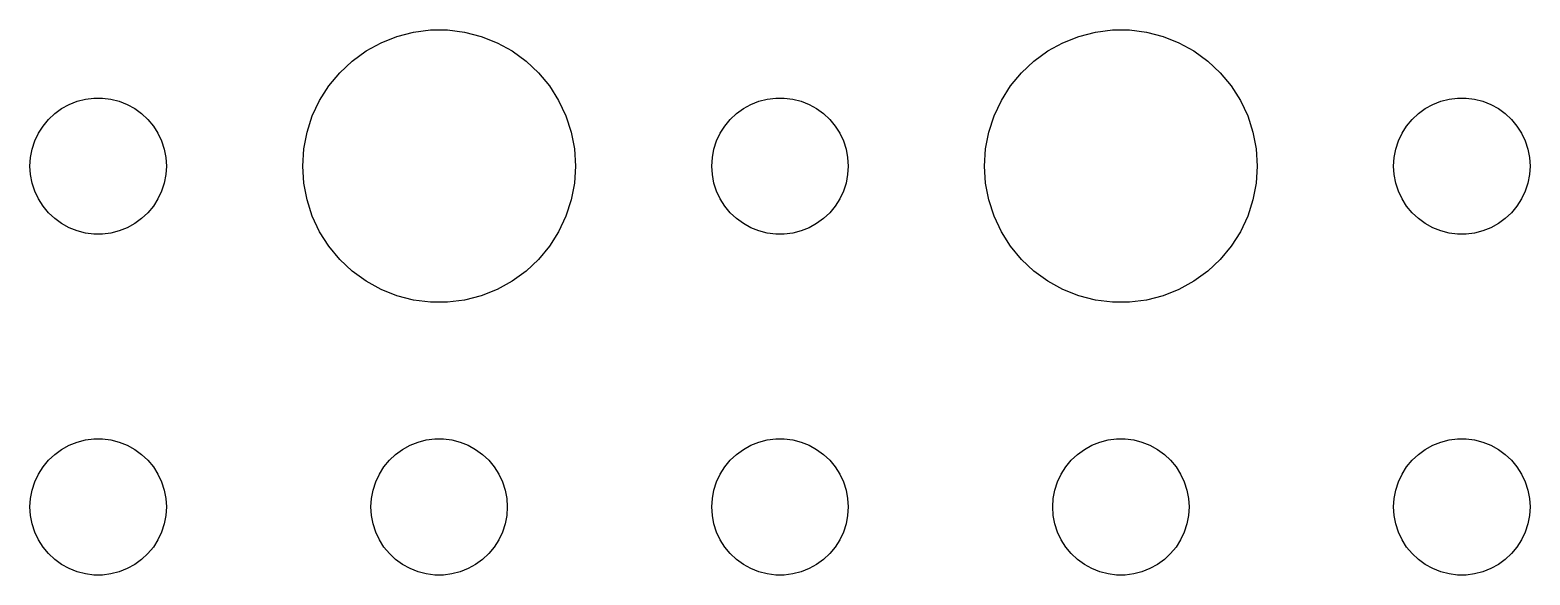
# Model space of a CAD drawing. Header units: metres. Extents: x -142 to 142, y -142 to 142.
# Drawn here: x 36 to 69, y 21 to 32.99 of the extents above; entities that cross this region are included whole.
import ezdxf

# ---------------------------------------------------------------- set-up
doc = ezdxf.new("R2010")
doc.units = ezdxf.units.M

msp = doc.modelspace()

# ---------------------------------------------------------------- linework, layer by layer
for p, q in [((43.3925, 32.533), (43.7227, 32.7145)), ((43.7227, 32.7145), (44.0729, 32.8532)), ((44.0729, 32.8532), (44.4379, 32.9469)), ((44.4379, 32.9469), (44.8116, 32.9941)), ((44.8116, 32.9941), (45.1884, 32.9941)), ((45.1884, 32.9941), (45.5621, 32.9469)), ((45.5621, 32.9469), (45.927, 32.8532)), ((45.927, 32.8532), (46.2773, 32.7145)), ((46.2773, 32.7145), (46.6075, 32.533)), ((58.3925, 32.533), (58.7227, 32.7145)), ((58.7227, 32.7145), (59.0729, 32.8532)), ((59.0729, 32.8532), (59.4379, 32.9469)), ((59.4379, 32.9469), (59.8116, 32.9941)), ((59.8116, 32.9941), (60.1884, 32.9941)), ((60.1884, 32.9941), (60.5621, 32.9469)), ((60.5621, 32.9469), (60.927, 32.8532)), ((60.927, 32.8532), (61.2773, 32.7145)), ((61.2773, 32.7145), (61.6075, 32.533)), ((43.0877, 32.3115), (43.3925, 32.533)), ((46.6075, 32.533), (46.9123, 32.3115)), ((58.0877, 32.3115), (58.3925, 32.533)), ((61.6075, 32.533), (61.9123, 32.3115)), ((42.5729, 31.7634), (42.8131, 32.0536)), ((42.8131, 32.0536), (43.0877, 32.3115)), ((46.9123, 32.3115), (47.1869, 32.0536)), ((47.1869, 32.0536), (47.427, 31.7634)), ((57.5729, 31.7634), (57.8131, 32.0536)), ((57.8131, 32.0536), (58.0877, 32.3115)), ((61.9123, 32.3115), (62.1869, 32.0536)), ((62.1869, 32.0536), (62.427, 31.7634)), ((42.3711, 31.4453), (42.5729, 31.7634)), ((47.427, 31.7634), (47.6289, 31.4453)), ((57.3711, 31.4453), (57.5729, 31.7634)), ((62.427, 31.7634), (62.6289, 31.4453)), ((36.6963, 31.2665), (36.8613, 31.3572)), ((36.8613, 31.3572), (37.0365, 31.4266)), ((37.0365, 31.4266), (37.2189, 31.4734)), ((37.2189, 31.4734), (37.4058, 31.497)), ((37.4058, 31.497), (37.5942, 31.497)), ((37.5942, 31.497), (37.7811, 31.4734)), ((37.7811, 31.4734), (37.9635, 31.4266)), ((37.9635, 31.4266), (38.1387, 31.3572)), ((38.1387, 31.3572), (38.3037, 31.2665)), ((42.2107, 31.1044), (42.3711, 31.4453)), ((47.6289, 31.4453), (47.7893, 31.1044)), ((51.6963, 31.2665), (51.8613, 31.3572)), ((51.8613, 31.3572), (52.0365, 31.4266)), ((52.0365, 31.4266), (52.2189, 31.4734)), ((52.2189, 31.4734), (52.4058, 31.497)), ((52.4058, 31.497), (52.5942, 31.497)), ((52.5942, 31.497), (52.7811, 31.4734)), ((52.7811, 31.4734), (52.9635, 31.4266)), ((52.9635, 31.4266), (53.1387, 31.3572)), ((53.1387, 31.3572), (53.3037, 31.2665)), ((57.2107, 31.1044), (57.3711, 31.4453)), ((62.6289, 31.4453), (62.7893, 31.1044)), ((66.6963, 31.2665), (66.8613, 31.3572)), ((66.8613, 31.3572), (67.0365, 31.4266)), ((67.0365, 31.4266), (67.2189, 31.4734)), ((67.2189, 31.4734), (67.4058, 31.497)), ((67.4058, 31.497), (67.5942, 31.497)), ((67.5942, 31.497), (67.7811, 31.4734)), ((67.7811, 31.4734), (67.9635, 31.4266)), ((67.9635, 31.4266), (68.1387, 31.3572)), ((68.1387, 31.3572), (68.3037, 31.2665)), ((36.2865, 30.8817), (36.4065, 31.0268)), ((36.4065, 31.0268), (36.5439, 31.1558)), ((36.5439, 31.1558), (36.6963, 31.2665)), ((38.3037, 31.2665), (38.4561, 31.1558)), ((38.4561, 31.1558), (38.5934, 31.0268)), ((38.5934, 31.0268), (38.7135, 30.8817)), ((42.0942, 30.7461), (42.2107, 31.1044)), ((47.7893, 31.1044), (47.9057, 30.7461)), ((51.2865, 30.8817), (51.4065, 31.0268)), ((51.4065, 31.0268), (51.5439, 31.1558)), ((51.5439, 31.1558), (51.6963, 31.2665)), ((53.3037, 31.2665), (53.4561, 31.1558)), ((53.4561, 31.1558), (53.5934, 31.0268)), ((53.5934, 31.0268), (53.7135, 30.8817)), ((57.0942, 30.7461), (57.2107, 31.1044)), ((62.7893, 31.1044), (62.9057, 30.7461)), ((66.2865, 30.8817), (66.4065, 31.0268)), ((66.4065, 31.0268), (66.5439, 31.1558)), ((66.5439, 31.1558), (66.6963, 31.2665)), ((68.3037, 31.2665), (68.4561, 31.1558)), ((68.4561, 31.1558), (68.5934, 31.0268)), ((68.5934, 31.0268), (68.7135, 30.8817)), ((36.1053, 30.5522), (36.1855, 30.7226)), ((36.1855, 30.7226), (36.2865, 30.8817)), ((38.7135, 30.8817), (38.8145, 30.7226)), ((38.8145, 30.7226), (38.8947, 30.5522)), ((42.0237, 30.376), (42.0942, 30.7461)), ((47.9057, 30.7461), (47.9763, 30.376)), ((51.1053, 30.5522), (51.1855, 30.7226)), ((51.1855, 30.7226), (51.2865, 30.8817)), ((53.7135, 30.8817), (53.8145, 30.7226)), ((53.8145, 30.7226), (53.8947, 30.5522)), ((57.0237, 30.376), (57.0942, 30.7461)), ((62.9057, 30.7461), (62.9763, 30.376)), ((66.1053, 30.5522), (66.1855, 30.7226)), ((66.1855, 30.7226), (66.2865, 30.8817)), ((68.7135, 30.8817), (68.8145, 30.7226)), ((68.8145, 30.7226), (68.8947, 30.5522)), ((36.0118, 30.188), (36.0471, 30.373)), ((36.0471, 30.373), (36.1053, 30.5522)), ((38.8947, 30.5522), (38.9529, 30.373)), ((38.9529, 30.373), (38.9882, 30.188)), ((42, 30), (42.0237, 30.376)), ((47.9763, 30.376), (48, 30)), ((51.0118, 30.188), (51.0471, 30.373)), ((51.0471, 30.373), (51.1053, 30.5522)), ((53.8947, 30.5522), (53.9529, 30.373)), ((53.9529, 30.373), (53.9882, 30.188)), ((57, 30), (57.0237, 30.376)), ((62.9763, 30.376), (63, 30)), ((66.0118, 30.188), (66.0471, 30.373)), ((66.0471, 30.373), (66.1053, 30.5522)), ((68.8947, 30.5522), (68.9529, 30.373)), ((68.9529, 30.373), (68.9882, 30.188)), ((36, 30), (36.0118, 30.188)), ((38.9882, 30.188), (39, 30)), ((51, 30), (51.0118, 30.188)), ((53.9882, 30.188), (54, 30)), ((66, 30), (66.0118, 30.188)), ((68.9882, 30.188), (69, 30)), ((36.0118, 29.812), (36, 30)), ((36.0471, 29.627), (36.0118, 29.812)), ((38.9882, 29.812), (38.9529, 29.627)), ((39, 30), (38.9882, 29.812)), ((42.0237, 29.624), (42, 30)), ((48, 30), (47.9763, 29.624)), ((51.0118, 29.812), (51, 30)), ((51.0471, 29.627), (51.0118, 29.812)), ((53.9882, 29.812), (53.9529, 29.627)), ((54, 30), (53.9882, 29.812)), ((57.0237, 29.624), (57, 30)), ((63, 30), (62.9763, 29.624)), ((66.0118, 29.812), (66, 30)), ((66.0471, 29.627), (66.0118, 29.812)), ((68.9882, 29.812), (68.9529, 29.627)), ((69, 30), (68.9882, 29.812)), ((36.1053, 29.4478), (36.0471, 29.627)), ((36.1855, 29.2774), (36.1053, 29.4478)), ((38.8947, 29.4478), (38.8145, 29.2774)), ((38.9529, 29.627), (38.8947, 29.4478)), ((42.0942, 29.2539), (42.0237, 29.624)), ((47.9763, 29.624), (47.9057, 29.2539)), ((51.1053, 29.4478), (51.0471, 29.627)), ((51.1855, 29.2774), (51.1053, 29.4478)), ((53.8947, 29.4478), (53.8145, 29.2774)), ((53.9529, 29.627), (53.8947, 29.4478)), ((57.0942, 29.2539), (57.0237, 29.624)), ((62.9763, 29.624), (62.9057, 29.2539)), ((66.1053, 29.4478), (66.0471, 29.627)), ((66.1855, 29.2774), (66.1053, 29.4478)), ((68.8947, 29.4478), (68.8145, 29.2774)), ((68.9529, 29.627), (68.8947, 29.4478)), ((36.2865, 29.1183), (36.1855, 29.2774)), ((36.4065, 28.9732), (36.2865, 29.1183)), ((38.7135, 29.1183), (38.5934, 28.9732)), ((38.8145, 29.2774), (38.7135, 29.1183)), ((42.2107, 28.8956), (42.0942, 29.2539)), ((47.9057, 29.2539), (47.7893, 28.8956)), ((51.2865, 29.1183), (51.1855, 29.2774)), ((51.4065, 28.9732), (51.2865, 29.1183)), ((53.7135, 29.1183), (53.5934, 28.9732)), ((53.8145, 29.2774), (53.7135, 29.1183)), ((57.2107, 28.8956), (57.0942, 29.2539)), ((62.9057, 29.2539), (62.7893, 28.8956)), ((66.2865, 29.1183), (66.1855, 29.2774)), ((66.4065, 28.9732), (66.2865, 29.1183)), ((68.7135, 29.1183), (68.5934, 28.9732)), ((68.8145, 29.2774), (68.7135, 29.1183)), ((36.5439, 28.8442), (36.4065, 28.9732)), ((36.6963, 28.7335), (36.5439, 28.8442)), ((36.8613, 28.6427), (36.6963, 28.7335)), ((38.3037, 28.7335), (38.1387, 28.6427)), ((38.4561, 28.8442), (38.3037, 28.7335)), ((38.5934, 28.9732), (38.4561, 28.8442)), ((42.3711, 28.5547), (42.2107, 28.8956)), ((47.7893, 28.8956), (47.6289, 28.5547)), ((51.5439, 28.8442), (51.4065, 28.9732)), ((51.6963, 28.7335), (51.5439, 28.8442)), ((51.8613, 28.6427), (51.6963, 28.7335)), ((53.3037, 28.7335), (53.1387, 28.6427)), ((53.4561, 28.8442), (53.3037, 28.7335)), ((53.5934, 28.9732), (53.4561, 28.8442)), ((57.3711, 28.5547), (57.2107, 28.8956)), ((62.7893, 28.8956), (62.6289, 28.5547)), ((66.5439, 28.8442), (66.4065, 28.9732)), ((66.6963, 28.7335), (66.5439, 28.8442)), ((66.8613, 28.6427), (66.6963, 28.7335)), ((68.3037, 28.7335), (68.1387, 28.6427)), ((68.4561, 28.8442), (68.3037, 28.7335)), ((68.5934, 28.9732), (68.4561, 28.8442)), ((37.0365, 28.5734), (36.8613, 28.6427)), ((37.2189, 28.5266), (37.0365, 28.5734)), ((37.4058, 28.503), (37.2189, 28.5266)), ((37.5942, 28.503), (37.4058, 28.503)), ((37.7811, 28.5266), (37.5942, 28.503)), ((37.9635, 28.5734), (37.7811, 28.5266)), ((38.1387, 28.6427), (37.9635, 28.5734)), ((42.5729, 28.2366), (42.3711, 28.5547)), ((47.6289, 28.5547), (47.427, 28.2366)), ((52.0365, 28.5734), (51.8613, 28.6427)), ((52.2189, 28.5266), (52.0365, 28.5734)), ((52.4058, 28.503), (52.2189, 28.5266)), ((52.5942, 28.503), (52.4058, 28.503)), ((52.7811, 28.5266), (52.5942, 28.503)), ((52.9635, 28.5734), (52.7811, 28.5266)), ((53.1387, 28.6427), (52.9635, 28.5734)), ((57.5729, 28.2366), (57.3711, 28.5547)), ((62.6289, 28.5547), (62.427, 28.2366)), ((67.0365, 28.5734), (66.8613, 28.6427)), ((67.2189, 28.5266), (67.0365, 28.5734)), ((67.4058, 28.503), (67.2189, 28.5266)), ((67.5942, 28.503), (67.4058, 28.503)), ((67.7811, 28.5266), (67.5942, 28.503)), ((67.9635, 28.5734), (67.7811, 28.5266)), ((68.1387, 28.6427), (67.9635, 28.5734)), ((42.8131, 27.9464), (42.5729, 28.2366)), ((47.427, 28.2366), (47.1869, 27.9464)), ((57.8131, 27.9464), (57.5729, 28.2366)), ((62.427, 28.2366), (62.1869, 27.9464)), ((43.0877, 27.6884), (42.8131, 27.9464)), ((47.1869, 27.9464), (46.9123, 27.6884)), ((58.0877, 27.6884), (57.8131, 27.9464)), ((62.1869, 27.9464), (61.9123, 27.6884)), ((43.3925, 27.467), (43.0877, 27.6884)), ((43.7227, 27.2855), (43.3925, 27.467)), ((46.6075, 27.467), (46.2773, 27.2855)), ((46.9123, 27.6884), (46.6075, 27.467)), ((58.3925, 27.467), (58.0877, 27.6884)), ((58.7227, 27.2855), (58.3925, 27.467)), ((61.6075, 27.467), (61.2773, 27.2855)), ((61.9123, 27.6884), (61.6075, 27.467)), ((44.0729, 27.1468), (43.7227, 27.2855)), ((44.4379, 27.0531), (44.0729, 27.1468)), ((45.927, 27.1468), (45.5621, 27.0531)), ((46.2773, 27.2855), (45.927, 27.1468)), ((59.0729, 27.1468), (58.7227, 27.2855)), ((59.4379, 27.0531), (59.0729, 27.1468)), ((60.927, 27.1468), (60.5621, 27.0531)), ((61.2773, 27.2855), (60.927, 27.1468)), ((44.8116, 27.0059), (44.4379, 27.0531)), ((45.1884, 27.0059), (44.8116, 27.0059)), ((45.5621, 27.0531), (45.1884, 27.0059)), ((59.8116, 27.0059), (59.4379, 27.0531)), ((60.1884, 27.0059), (59.8116, 27.0059)), ((60.5621, 27.0531), (60.1884, 27.0059)), ((36.5439, 23.6558), (36.6963, 23.7665)), ((36.6963, 23.7665), (36.8613, 23.8572)), ((36.8613, 23.8572), (37.0365, 23.9266)), ((37.0365, 23.9266), (37.2189, 23.9734)), ((37.2189, 23.9734), (37.4058, 23.997)), ((37.4058, 23.997), (37.5942, 23.997)), ((37.5942, 23.997), (37.7811, 23.9734)), ((37.7811, 23.9734), (37.9635, 23.9266)), ((37.9635, 23.9266), (38.1387, 23.8572)), ((38.1387, 23.8572), (38.3037, 23.7665)), ((38.3037, 23.7665), (38.4561, 23.6558)), ((44.0439, 23.6558), (44.1963, 23.7665)), ((44.1963, 23.7665), (44.3613, 23.8572)), ((44.3613, 23.8572), (44.5365, 23.9266)), ((44.5365, 23.9266), (44.7189, 23.9734)), ((44.7189, 23.9734), (44.9058, 23.997)), ((44.9058, 23.997), (45.0942, 23.997)), ((45.0942, 23.997), (45.2811, 23.9734)), ((45.2811, 23.9734), (45.4635, 23.9266)), ((45.4635, 23.9266), (45.6387, 23.8572)), ((45.6387, 23.8572), (45.8037, 23.7665)), ((45.8037, 23.7665), (45.9561, 23.6558)), ((51.5439, 23.6558), (51.6963, 23.7665)), ((51.6963, 23.7665), (51.8613, 23.8572)), ((51.8613, 23.8572), (52.0365, 23.9266)), ((52.0365, 23.9266), (52.2189, 23.9734)), ((52.2189, 23.9734), (52.4058, 23.997)), ((52.4058, 23.997), (52.5942, 23.997)), ((52.5942, 23.997), (52.7811, 23.9734)), ((52.7811, 23.9734), (52.9635, 23.9266)), ((52.9635, 23.9266), (53.1387, 23.8572)), ((53.1387, 23.8572), (53.3037, 23.7665)), ((53.3037, 23.7665), (53.4561, 23.6558)), ((59.0439, 23.6558), (59.1963, 23.7665)), ((59.1963, 23.7665), (59.3613, 23.8572)), ((59.3613, 23.8572), (59.5365, 23.9266)), ((59.5365, 23.9266), (59.7189, 23.9734)), ((59.7189, 23.9734), (59.9058, 23.997)), ((59.9058, 23.997), (60.0942, 23.997)), ((60.0942, 23.997), (60.2811, 23.9734)), ((60.2811, 23.9734), (60.4635, 23.9266)), ((60.4635, 23.9266), (60.6387, 23.8572)), ((60.6387, 23.8572), (60.8037, 23.7665)), ((60.8037, 23.7665), (60.9561, 23.6558)), ((66.5439, 23.6558), (66.6963, 23.7665)), ((66.6963, 23.7665), (66.8613, 23.8572)), ((66.8613, 23.8572), (67.0365, 23.9266)), ((67.0365, 23.9266), (67.2189, 23.9734)), ((67.2189, 23.9734), (67.4058, 23.997)), ((67.4058, 23.997), (67.5942, 23.997)), ((67.5942, 23.997), (67.7811, 23.9734)), ((67.7811, 23.9734), (67.9635, 23.9266)), ((67.9635, 23.9266), (68.1387, 23.8572)), ((68.1387, 23.8572), (68.3037, 23.7665)), ((68.3037, 23.7665), (68.4561, 23.6558)), ((36.2865, 23.3817), (36.4065, 23.5268)), ((36.4065, 23.5268), (36.5439, 23.6558)), ((38.4561, 23.6558), (38.5934, 23.5268)), ((38.5934, 23.5268), (38.7135, 23.3817)), ((43.7865, 23.3817), (43.9065, 23.5268)), ((43.9065, 23.5268), (44.0439, 23.6558)), ((45.9561, 23.6558), (46.0934, 23.5268)), ((46.0934, 23.5268), (46.2135, 23.3817)), ((51.2865, 23.3817), (51.4065, 23.5268)), ((51.4065, 23.5268), (51.5439, 23.6558)), ((53.4561, 23.6558), (53.5934, 23.5268)), ((53.5934, 23.5268), (53.7135, 23.3817)), ((58.7865, 23.3817), (58.9065, 23.5268)), ((58.9065, 23.5268), (59.0439, 23.6558)), ((60.9561, 23.6558), (61.0934, 23.5268)), ((61.0934, 23.5268), (61.2135, 23.3817)), ((66.2865, 23.3817), (66.4065, 23.5268)), ((66.4065, 23.5268), (66.5439, 23.6558)), ((68.4561, 23.6558), (68.5934, 23.5268)), ((68.5934, 23.5268), (68.7135, 23.3817)), ((36.1053, 23.0522), (36.1855, 23.2226)), ((36.1855, 23.2226), (36.2865, 23.3817)), ((38.7135, 23.3817), (38.8145, 23.2226)), ((38.8145, 23.2226), (38.8947, 23.0522)), ((43.6053, 23.0522), (43.6855, 23.2226)), ((43.6855, 23.2226), (43.7865, 23.3817)), ((46.2135, 23.3817), (46.3145, 23.2226)), ((46.3145, 23.2226), (46.3947, 23.0522)), ((51.1053, 23.0522), (51.1855, 23.2226)), ((51.1855, 23.2226), (51.2865, 23.3817)), ((53.7135, 23.3817), (53.8145, 23.2226)), ((53.8145, 23.2226), (53.8947, 23.0522)), ((58.6053, 23.0522), (58.6855, 23.2226)), ((58.6855, 23.2226), (58.7865, 23.3817)), ((61.2135, 23.3817), (61.3145, 23.2226)), ((61.3145, 23.2226), (61.3947, 23.0522)), ((66.1053, 23.0522), (66.1855, 23.2226)), ((66.1855, 23.2226), (66.2865, 23.3817)), ((68.7135, 23.3817), (68.8145, 23.2226)), ((68.8145, 23.2226), (68.8947, 23.0522)), ((36.0118, 22.688), (36.0471, 22.873)), ((36.0471, 22.873), (36.1053, 23.0522)), ((38.8947, 23.0522), (38.9529, 22.873)), ((38.9529, 22.873), (38.9882, 22.688)), ((43.5118, 22.688), (43.5471, 22.873)), ((43.5471, 22.873), (43.6053, 23.0522)), ((46.3947, 23.0522), (46.4529, 22.873)), ((46.4529, 22.873), (46.4882, 22.688)), ((51.0118, 22.688), (51.0471, 22.873)), ((51.0471, 22.873), (51.1053, 23.0522)), ((53.8947, 23.0522), (53.9529, 22.873)), ((53.9529, 22.873), (53.9882, 22.688)), ((58.5118, 22.688), (58.5471, 22.873)), ((58.5471, 22.873), (58.6053, 23.0522)), ((61.3947, 23.0522), (61.4529, 22.873)), ((61.4529, 22.873), (61.4882, 22.688)), ((66.0118, 22.688), (66.0471, 22.873)), ((66.0471, 22.873), (66.1053, 23.0522)), ((68.8947, 23.0522), (68.9529, 22.873)), ((68.9529, 22.873), (68.9882, 22.688)), ((36, 22.5), (36.0118, 22.688)), ((36.0118, 22.312), (36, 22.5)), ((38.9882, 22.688), (39, 22.5)), ((39, 22.5), (38.9882, 22.312)), ((43.5, 22.5), (43.5118, 22.688)), ((43.5118, 22.312), (43.5, 22.5)), ((46.4882, 22.688), (46.5, 22.5)), ((46.5, 22.5), (46.4882, 22.312)), ((51, 22.5), (51.0118, 22.688)), ((51.0118, 22.312), (51, 22.5)), ((53.9882, 22.688), (54, 22.5)), ((54, 22.5), (53.9882, 22.312)), ((58.5, 22.5), (58.5118, 22.688)), ((58.5118, 22.312), (58.5, 22.5)), ((61.4882, 22.688), (61.5, 22.5)), ((61.5, 22.5), (61.4882, 22.312)), ((66, 22.5), (66.0118, 22.688)), ((66.0118, 22.312), (66, 22.5)), ((68.9882, 22.688), (69, 22.5)), ((69, 22.5), (68.9882, 22.312)), ((36.0471, 22.127), (36.0118, 22.312)), ((36.1053, 21.9478), (36.0471, 22.127)), ((38.9529, 22.127), (38.8947, 21.9478)), ((38.9882, 22.312), (38.9529, 22.127)), ((43.5471, 22.127), (43.5118, 22.312)), ((43.6053, 21.9478), (43.5471, 22.127)), ((46.4529, 22.127), (46.3947, 21.9478)), ((46.4882, 22.312), (46.4529, 22.127)), ((51.0471, 22.127), (51.0118, 22.312)), ((51.1053, 21.9478), (51.0471, 22.127)), ((53.9529, 22.127), (53.8947, 21.9478)), ((53.9882, 22.312), (53.9529, 22.127)), ((58.5471, 22.127), (58.5118, 22.312)), ((58.6053, 21.9478), (58.5471, 22.127)), ((61.4529, 22.127), (61.3947, 21.9478)), ((61.4882, 22.312), (61.4529, 22.127)), ((66.0471, 22.127), (66.0118, 22.312)), ((66.1053, 21.9478), (66.0471, 22.127)), ((68.9529, 22.127), (68.8947, 21.9478)), ((68.9882, 22.312), (68.9529, 22.127)), ((36.1855, 21.7774), (36.1053, 21.9478)), ((38.8947, 21.9478), (38.8145, 21.7774)), ((43.6855, 21.7774), (43.6053, 21.9478)), ((46.3947, 21.9478), (46.3145, 21.7774)), ((51.1855, 21.7774), (51.1053, 21.9478)), ((53.8947, 21.9478), (53.8145, 21.7774)), ((58.6855, 21.7774), (58.6053, 21.9478)), ((61.3947, 21.9478), (61.3145, 21.7774)), ((66.1855, 21.7774), (66.1053, 21.9478)), ((68.8947, 21.9478), (68.8145, 21.7774)), ((36.2865, 21.6183), (36.1855, 21.7774)), ((36.4065, 21.4732), (36.2865, 21.6183)), ((36.5439, 21.3442), (36.4065, 21.4732)), ((38.5934, 21.4732), (38.4561, 21.3442)), ((38.7135, 21.6183), (38.5934, 21.4732)), ((38.8145, 21.7774), (38.7135, 21.6183)), ((43.7865, 21.6183), (43.6855, 21.7774)), ((43.9065, 21.4732), (43.7865, 21.6183)), ((44.0439, 21.3442), (43.9065, 21.4732)), ((46.0934, 21.4732), (45.9561, 21.3442)), ((46.2135, 21.6183), (46.0934, 21.4732)), ((46.3145, 21.7774), (46.2135, 21.6183)), ((51.2865, 21.6183), (51.1855, 21.7774)), ((51.4065, 21.4732), (51.2865, 21.6183)), ((51.5439, 21.3442), (51.4065, 21.4732)), ((53.5934, 21.4732), (53.4561, 21.3442)), ((53.7135, 21.6183), (53.5934, 21.4732)), ((53.8145, 21.7774), (53.7135, 21.6183)), ((58.7865, 21.6183), (58.6855, 21.7774)), ((58.9065, 21.4732), (58.7865, 21.6183)), ((59.0439, 21.3442), (58.9065, 21.4732)), ((61.0934, 21.4732), (60.9561, 21.3442)), ((61.2135, 21.6183), (61.0934, 21.4732)), ((61.3145, 21.7774), (61.2135, 21.6183)), ((66.2865, 21.6183), (66.1855, 21.7774)), ((66.4065, 21.4732), (66.2865, 21.6183)), ((66.5439, 21.3442), (66.4065, 21.4732)), ((68.5934, 21.4732), (68.4561, 21.3442)), ((68.7135, 21.6183), (68.5934, 21.4732)), ((68.8145, 21.7774), (68.7135, 21.6183)), ((36.6963, 21.2335), (36.5439, 21.3442)), ((36.8613, 21.1427), (36.6963, 21.2335)), ((37.0365, 21.0734), (36.8613, 21.1427)), ((38.1387, 21.1427), (37.9635, 21.0734)), ((38.3037, 21.2335), (38.1387, 21.1427)), ((38.4561, 21.3442), (38.3037, 21.2335)), ((44.1963, 21.2335), (44.0439, 21.3442)), ((44.3613, 21.1427), (44.1963, 21.2335)), ((44.5365, 21.0734), (44.3613, 21.1427)), ((45.6387, 21.1427), (45.4635, 21.0734)), ((45.8037, 21.2335), (45.6387, 21.1427)), ((45.9561, 21.3442), (45.8037, 21.2335)), ((51.6963, 21.2335), (51.5439, 21.3442)), ((51.8613, 21.1427), (51.6963, 21.2335)), ((52.0365, 21.0734), (51.8613, 21.1427)), ((53.1387, 21.1427), (52.9635, 21.0734)), ((53.3037, 21.2335), (53.1387, 21.1427)), ((53.4561, 21.3442), (53.3037, 21.2335)), ((59.1963, 21.2335), (59.0439, 21.3442)), ((59.3613, 21.1427), (59.1963, 21.2335)), ((59.5365, 21.0734), (59.3613, 21.1427)), ((60.6387, 21.1427), (60.4635, 21.0734)), ((60.8037, 21.2335), (60.6387, 21.1427)), ((60.9561, 21.3442), (60.8037, 21.2335)), ((66.6963, 21.2335), (66.5439, 21.3442)), ((66.8613, 21.1427), (66.6963, 21.2335)), ((67.0365, 21.0734), (66.8613, 21.1427)), ((68.1387, 21.1427), (67.9635, 21.0734)), ((68.3037, 21.2335), (68.1387, 21.1427)), ((68.4561, 21.3442), (68.3037, 21.2335)), ((37.2189, 21.0266), (37.0365, 21.0734)), ((37.4058, 21.003), (37.2189, 21.0266)), ((37.5942, 21.003), (37.4058, 21.003)), ((37.7811, 21.0266), (37.5942, 21.003)), ((37.9635, 21.0734), (37.7811, 21.0266)), ((44.7189, 21.0266), (44.5365, 21.0734)), ((44.9058, 21.003), (44.7189, 21.0266)), ((45.0942, 21.003), (44.9058, 21.003)), ((45.2811, 21.0266), (45.0942, 21.003)), ((45.4635, 21.0734), (45.2811, 21.0266)), ((52.2189, 21.0266), (52.0365, 21.0734)), ((52.4058, 21.003), (52.2189, 21.0266)), ((52.5942, 21.003), (52.4058, 21.003)), ((52.7811, 21.0266), (52.5942, 21.003)), ((52.9635, 21.0734), (52.7811, 21.0266)), ((59.7189, 21.0266), (59.5365, 21.0734)), ((59.9058, 21.003), (59.7189, 21.0266)), ((60.0942, 21.003), (59.9058, 21.003)), ((60.2811, 21.0266), (60.0942, 21.003)), ((60.4635, 21.0734), (60.2811, 21.0266)), ((67.2189, 21.0266), (67.0365, 21.0734)), ((67.4058, 21.003), (67.2189, 21.0266)), ((67.5942, 21.003), (67.4058, 21.003)), ((67.7811, 21.0266), (67.5942, 21.003)), ((67.9635, 21.0734), (67.7811, 21.0266))]:
    msp.add_line(p, q)

doc.saveas('drawing.dxf')
